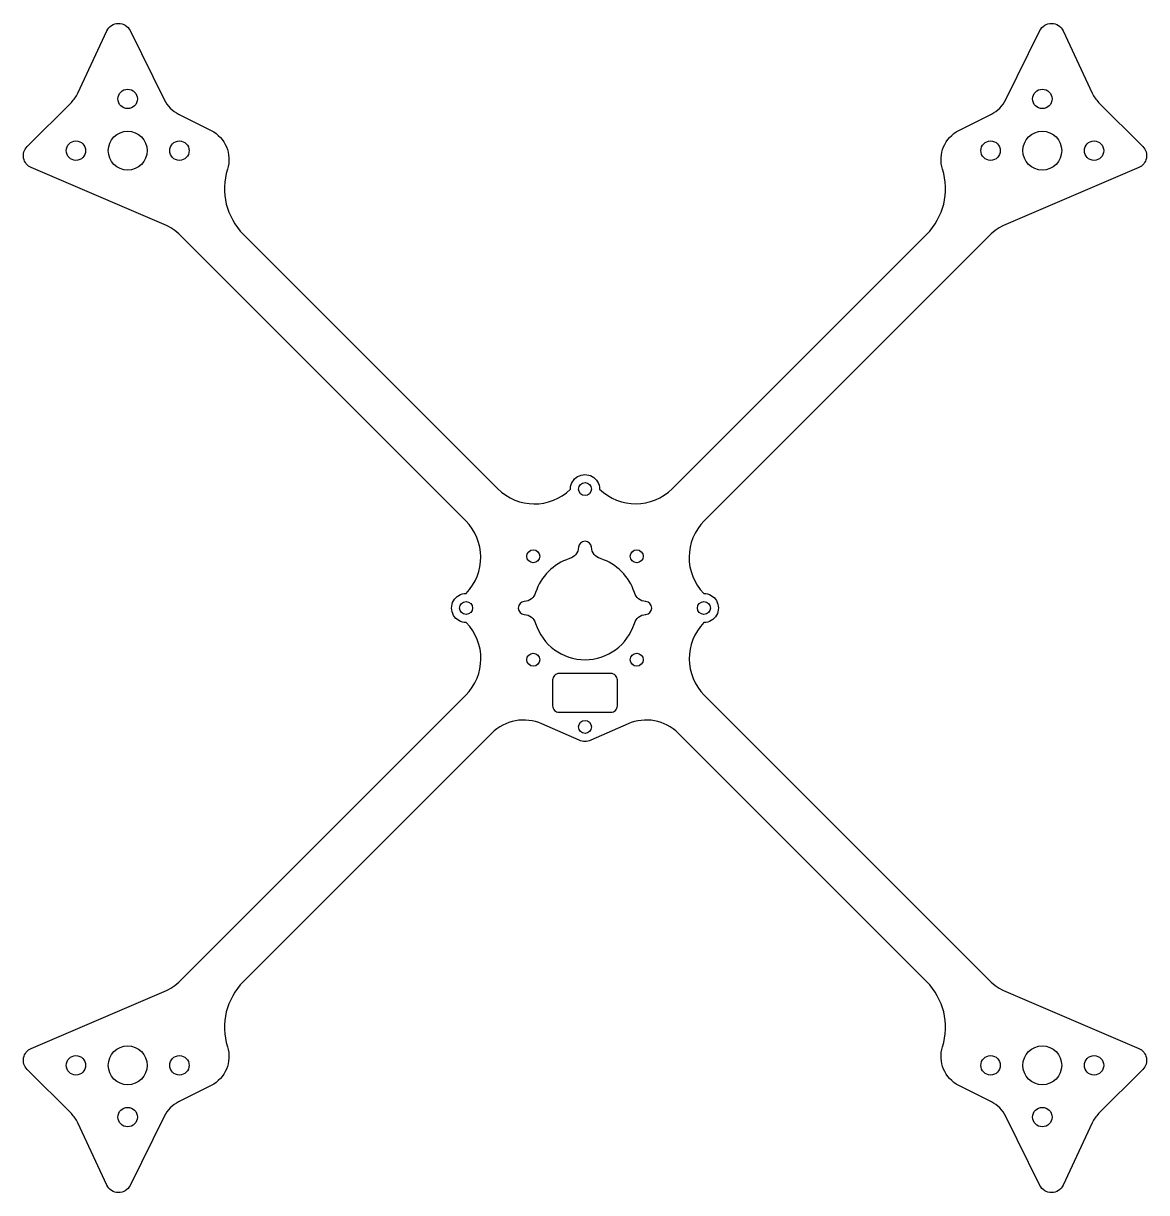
# Model space of a CAD drawing. Header units: millimetres. Extents: x -87 to 87, y -90 to 90.
import ezdxf

# ---------------------------------------------------------------- set-up
doc = ezdxf.new("R2010")
doc.units = ezdxf.units.MM
doc.layers.get('0').update_dxf_attribs({"linetype": 'CONTINUOUS'})

msp = doc.modelspace()

# ---------------------------------------------------------------- linework, layer by layer
for points in [[(-14.42, -19.37), (-52.82, -57.77, 0.279652), (-55.28, -67.84, -0.368194), (-57.81, -73.82), (-62.83, -76.34, 0.163516), (-65.07, -78.6), (-70.33, -89.27, -0.629914), (-73.94, -89.23), (-78.42, -79.6, 0.087673), (-79.42, -78.17), (-86.25, -71.34, -0.530892), (-85.62, -68.09), (-65.06, -59.3, 0.095646), (-62.55, -57.6), (-18.44, -13.49, 0.410303), (-18.36, -2.25, -1.005265), (-18.38, 2.25, 0.410862), (-18.45, 13.5), (-62.55, 57.6, 0.095646), (-65.06, 59.3), (-85.62, 68.09, -0.530892), (-86.25, 71.34), (-79.42, 78.17, 0.087673), (-78.42, 79.6), (-73.94, 89.23, -0.629914), (-70.33, 89.27), (-65.07, 78.6, 0.163516), (-62.83, 76.34), (-57.81, 73.82, -0.368194), (-55.28, 67.84, 0.279652), (-52.82, 57.77), (-13.49, 18.44, 0.410303), (-2.25, 18.36, -1.005265), (2.25, 18.38, 0.410862), (13.5, 18.45), (52.82, 57.77, 0.279652), (55.28, 67.84, -0.368194), (57.81, 73.82), (62.83, 76.34, 0.163516), (65.07, 78.6), (70.33, 89.27, -0.629914), (73.94, 89.23), (78.42, 79.6, 0.087673), (79.42, 78.17), (86.25, 71.34, -0.530892), (85.62, 68.09), (65.06, 59.3, 0.095646), (62.55, 57.6), (18.44, 13.49, 0.410303), (18.36, 2.25, -1.005265), (18.38, -2.25, 0.410862), (18.45, -13.5), (62.55, -57.6, 0.095646), (65.06, -59.3), (85.62, -68.09, -0.530892), (86.25, -71.34), (79.42, -78.17, 0.087673), (78.42, -79.6), (73.94, -89.23, -0.629914), (70.33, -89.27), (65.07, -78.6, 0.163516), (62.83, -76.34), (57.81, -73.82, -0.368194), (55.28, -67.84, 0.279652), (52.82, -57.77), (14.42, -19.37, 0.309329), (6.65, -17.92), (0.91, -20.44, -0.210308), (-0.91, -20.44), (-6.65, -17.92, 0.309329)], [(7.63, -2.39, -0.306819), (9.39, -1, 0.92655), (9.39, 1, -0.306819), (7.63, 2.39, 0.245574), (2.39, 7.63, -0.306819), (1, 9.39, 0.92655), (-1, 9.39, -0.306819), (-2.39, 7.63, 0.245574), (-7.63, 2.39, -0.306819), (-9.39, 1, 0.92655), (-9.39, -1, -0.306819), (-7.63, -2.39, 0.734502)], [(4, -10.13), (-4, -10.13, 0.414214), (-5, -11.13), (-5, -15.13, 0.414214), (-4, -16.13), (4, -16.13, 0.414214), (5, -15.13), (5, -11.13, 0.414214)]]:
    msp.add_lwpolyline(points, format="xyb", close=True)
for centre, radius in [((-70.71, 78.71), 1.5), ((70.71, 78.71), 1.5), ((-70.71, 70.71), 3), ((70.71, 70.71), 3), ((-78.71, 70.71), 1.5), ((-62.71, 70.71), 1.5), ((62.71, 70.71), 1.5), ((78.71, 70.71), 1.5), ((0, 18.38), 1), ((-8, 8), 1), ((8, 8), 1), ((-18.38, 0), 1), ((18.38, 0), 1), ((-8, -8), 1), ((8, -8), 1), ((0, -18.38), 1), ((-70.71, -70.71), 3), ((70.71, -70.71), 3), ((-78.71, -70.71), 1.5), ((-62.71, -70.71), 1.5), ((62.71, -70.71), 1.5), ((78.71, -70.71), 1.5), ((-70.71, -78.71), 1.5), ((70.71, -78.71), 1.5)]:
    msp.add_circle(centre, radius)

doc.saveas('drawing.dxf')
